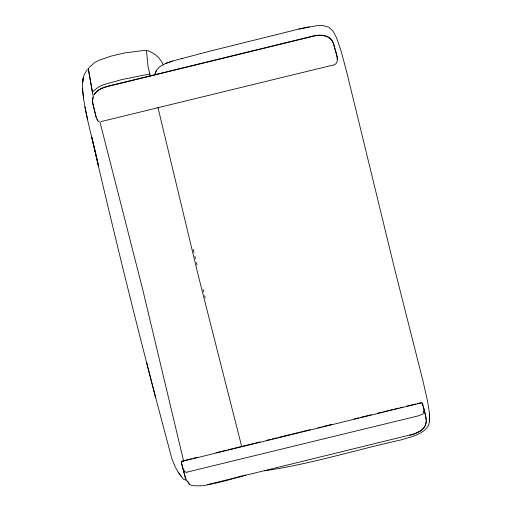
<?xml version="1.0" encoding="UTF-8"?>
<svg xmlns="http://www.w3.org/2000/svg" width="512" height="512" viewBox="0 0 512 512"><rect width="100%" height="100%" fill="white"/><g stroke="black" fill="none" stroke-linecap="round" stroke-linejoin="round"><path stroke-width="0.77" d="M264.55 470.81C310.867 464.077 355.789 449.875 401.466 439.802C410.586 436.845 421.357 435.072 427.546 427.002C430.285 423.11 429.53 418.464 429.587 414.01L427.533 401.114L422.912 380.685L395.104 270.822L346.554 71.392L341.133 51.162L336.55 37.76L333.024 31.034L328.73 27.219L323.296 25.619L317.19 25.6L299.482 28.915L208.499 51.526L172.57 61.018L165.402 63.546L159.674 66.733L156.486 70.15L154.752 74.816M429.523 421.6L429.587 414.01M92.589 99.667L92.659 102.106M426.227 421.491L425.805 416.71L422.643 403.763M422.56 405.184L422.534 405.67L422.618 404M422.573 404.915L422.592 404.55M426.214 421.414L425.933 423.52M426.15 422.106L425.766 424.166M92.698 99.238L93.094 97.254M185.498 478.138L181.446 462.726L182.291 461.325L403.635 407.168L421.216 402.938L422.291 403.27M182.31 461.043L181.478 461.715L181.446 462.726L185.216 477.434M93.05 96.992L92.614 101.363M425.754 424.09L425.05 426.003M154.874 74.496L156.486 70.15M425.306 425.338L423.597 428.237L420.986 430.669M94.08 94.56C97.178 89.318 103.437 87.302 109.005 85.894L311.366 36.448C318.778 34.189 329.67 34.035 333.056 42.605M94.125 94.829C97.229 89.581 103.482 87.571 109.05 86.163L311.411 36.71C318.221 34.88 327.494 34.054 331.994 40.762M424.378 427.078L424.723 426.515M87.482 69.69C80.928 76.704 82.362 87.533 83.302 96.32C86.464 120.026 93.722 142.976 98.534 166.362L91.52 136.154C111.392 222.81 132.602 309.152 155.027 395.181L171.776 458.362L175.264 467.059L178.387 472.358L183.347 479.117L186.432 480.486L187.75 482.093M337.171 59.61L337.312 58.163L333.85 44.461M424 427.629L420.358 431.11L414.963 433.741M89.158 67.411L94.88 62.355L99.379 60.141L110.778 56.205L124.237 52.986L145.459 50.285M423.187 411.718L423.744 410.797L423.354 413.318L422.771 414.106L418.106 415.904L186.88 472.154M88.154 68.352L92.352 91.84L99.104 86.605L103.661 84.698L121.632 79.622L149.792 73.971L148.083 66.97L146.394 50.227M420.339 431.034L414.054 434.048L409.811 435.258M188.966 483.277C189.325 486.816 199.546 485.645 202.669 485.709C215.834 483.443 228.826 480.218 241.51 476.019M172.57 61.018L165.402 63.546M245.587 474.97L239.52 477.114M414.042 433.978L207.437 484.634M181.613 58.47L182.17 58.33M182.496 460.992L191.526 458.752M193.03 458.381L197.542 457.261M216.006 452.73L220.64 451.597M222.182 451.219L226.81 450.086M228.352 449.702L232.986 448.57M234.528 448.192L253.824 443.462M255.366 443.085L260 441.952M266.176 440.442L270.803 439.302M272.346 438.925L276.979 437.792M278.522 437.414L300.909 431.93M301.677 431.738L310.17 429.67M317.888 427.789L320.979 427.034M322.522 426.662L327.155 425.53M328.698 425.152L331.789 424.403M354.176 418.944L358.81 417.818M360.352 417.44L371.162 414.803M377.338 413.299L381.971 412.173M383.514 411.795L388.147 410.662M389.69 410.291L392.781 409.536M394.323 409.158L398.957 408.032M400.499 407.654L402.816 407.091M406.598 406.176L409.613 405.453M411.123 405.088L415.642 404M417.146 403.635L421.293 402.669L422.451 403.258M299.053 29.024L309.126 26.797M101.088 121.581L331.258 65.498C342.797 64.659 334.643 50.496 333.594 43.725M187.11 472.141C185.152 473.491 181.984 467.955 184.166 470.016M99.098 121.594L98.144 121.133L96.998 119.059M146.694 50.381C153.946 52.506 160.192 57.658 163.142 64.685M187.251 481.139L187.686 481.67M187.264 481.216L187.693 481.741M178.387 472.358L181.28 476.634M332.326 41.082L333.363 43.283M96.301 117.754L97.965 120.909M186.131 479.462L185.485 478.061M185.792 478.739L186.118 479.386M88.339 68.352L92.352 91.84M333.312 43.014L333.645 43.987M99.898 121.734L142.592 288.992L183.706 461.427M146.592 362.515L155.552 397.293M149.792 73.971L150.317 76.026M241.683 446.483L198.189 275.245L157.965 107.539M92.166 91.859L93.363 96.602M423.258 406.317L425.363 414.707M93.562 106.976L96.128 117.184M193.197 249.421L193.958 252.499M194.906 256.352L195.482 258.662M196.429 262.515L196.998 264.832M203.091 289.485L203.661 291.795M204.608 295.648L205.178 297.958M96.16 117.312L92.691 102.592M188.467 481.811L189.101 484.486M84.928 106.822L87.456 119.034M425.875 416.998L426.01 417.786M92.614 101.837L92.992 104.461M426.106 418.483L426.234 419.981M82.515 88.704L83.526 98.278M83.347 77.6L82.701 82.406L83.347 77.6M425.491 415.853L425.645 416.582L425.491 415.853M93.414 105.766L93.203 104.762L93.414 105.766"/></g></svg>
